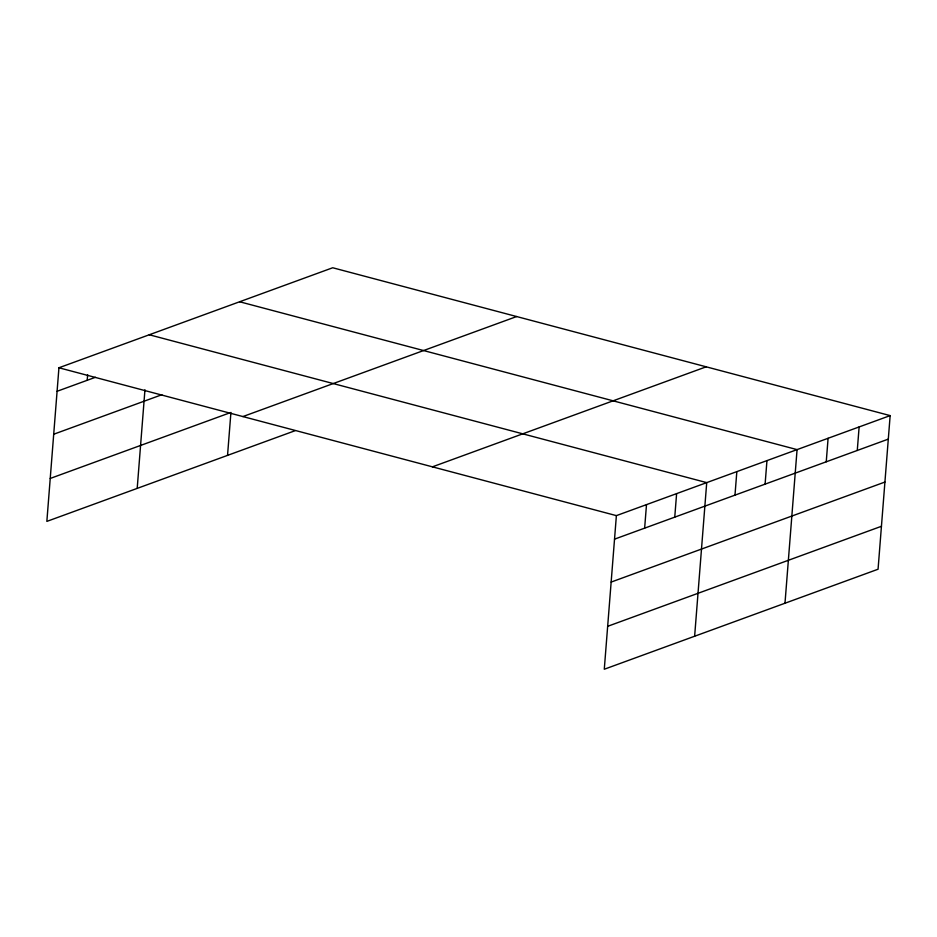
<?xml version="1.0" encoding="UTF-8"?>
<svg xmlns="http://www.w3.org/2000/svg" width="937" height="937" viewBox="0 0 937 937"><rect width="100%" height="100%" fill="white"/><g stroke="black" fill="none" stroke-linecap="round" stroke-linejoin="round"><path stroke-width="1.41" d="M890.15 415.606L616.382 515.631L604.283 669.241L878.063 569.227L890.15 415.606L332.717 267.759L58.937 367.772L46.85 521.394L294.991 430.739M87.2 380.293L87.645 374.753M137.2 488.388L144.954 389.769M227.539 455.382L230.924 412.444M644.644 528.14L646.495 504.621M674.757 517.142L676.608 493.623M694.633 636.235L706.721 482.625L149.288 334.767M734.983 495.134L736.833 471.616M765.107 484.136L766.958 460.617M784.983 603.229L797.071 449.619L239.626 301.761M826.247 461.789L828.097 438.282M857.273 450.463L859.124 426.944M57.087 391.291L95.422 377.295M53.714 434.229L161.855 394.723M50.223 478.456L229.553 412.948M242.894 416.567L516.662 316.542M432.425 466.837L706.193 366.812M614.531 539.15L888.299 439.125M611.147 582.076L884.915 482.051M607.668 626.314L881.436 526.289M58.937 367.772L616.382 515.631"/></g></svg>
